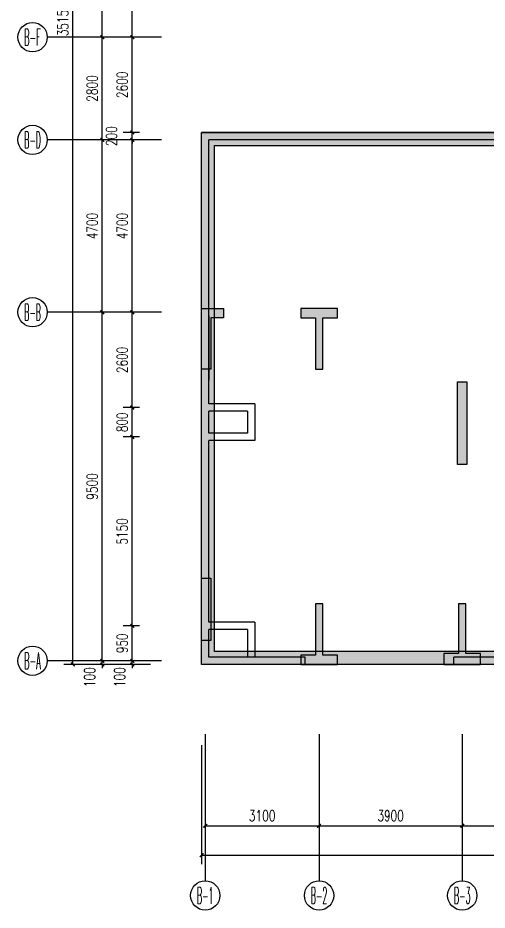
# Model space of a CAD drawing. Extents: x -41969 to 449372, y 65390 to 759577.
# Drawn here: x -39460 to -26678, y 696292 to 720619 of the extents above; entities that cross this region are included whole.
import ezdxf
from ezdxf.enums import TextEntityAlignment as Align

# ---------------------------------------------------------------- set-up
doc = ezdxf.new("R2010")
doc.units = 0
doc.header["$LTSCALE"] = 1000
doc.header["$MEASUREMENT"] = 0
for name, color, linetype in [('AXIS', 253, 'Continuous'), ('jg地下室外墙', 2, 'Continuous'), ('jg新结构柱', 9, 'Continuous'), ('WALL', 7, 'Continuous'), ('WINDOW', 2, 'Continuous')]:
    doc.layers.add(name, color=color, linetype=linetype)
doc.styles.add('_TCH_AXIS', font='COMPLEX', dxfattribs={"bigfont": 'GBCBIG'})
doc.styles.add('_TCH_DIM_T3', font='SIMPLEX', dxfattribs={"width": 0.705882, "bigfont": 'GBCBIG'})
doc.dimstyles.new('_TCH_ARCH&&100', dxfattribs={"dimtxt": 297.5, "dimasz": 100, "dimexe": 250, "dimexo": 300, "dimgap": 126.25, "dimtad": 1, "dimdec": 0, "dimzin": 0, "dimdsep": 46, "dimtxsty": '_TCH_DIM_T3', "dimblk": 'ARCHTICK', "dimcen": 0.09, "dimclrt": 7, "dimazin": 2, "dimtfac": 1, "dimtdec": 0, "dimtix": 1, "dimtmove": 2, "dimatfit": 3, "dimfxl": 0, "dimtolj": 1, "dimtzin": 0, "dimarcsym": 0})

# ---------------------------------------------------------------- blocks, each defined once
blk = doc.blocks.new('fsdftgr324164365')
at = {"layer": 'jg地下室外墙'}
h = blk.add_hatch(color=9, dxfattribs=at)
h.dxf.hatch_style = 1
h.paths.add_polyline_path([(-16242, -2295682), (-25942, -2295682), (-25942, -2306432), (-35742, -2306432), (-35742, -2312132), (-44642, -2312132), (-44642, -2326632), (-14842, -2326632), (-14842, -2316903), (-16242, -2316903)])
h.paths.add_polyline_path([(-25592, -2296032), (-16592, -2296032), (-16592, -2317253), (-15192, -2317253), (-15192, -2326282), (-44292, -2326282), (-44292, -2312482), (-35392, -2312482), (-35392, -2306782), (-25592, -2306782)], flags=16)
at = {"layer": 'jg地下室外墙', "color": 9}
for points in [[(-14842, -2326632), (-44642, -2326632), (-44642, -2312132), (-35742, -2312132), (-35742, -2306432), (-25942, -2306432), (-25942, -2295682), (-16242, -2295682), (-16242, -2316903), (-14842, -2316903)], [(-15192, -2326282), (-44292, -2326282), (-44292, -2312482), (-35392, -2312482), (-35392, -2306782), (-25592, -2306782), (-25592, -2296032), (-16592, -2296032), (-16592, -2317253), (-15192, -2317253)]]:
    blk.add_lwpolyline(points, close=True, dxfattribs=at)
blk = doc.blocks.new('_ArchTick')
at = {"color": 0, "linetype": 'ByBlock', "const_width": 0.4}
blk.add_lwpolyline([(-0.5, -0.5), (0.5, 0.5)], dxfattribs=at)
blk = doc.blocks.new('*D150')
at = {"layer": 'AXIS', "color": 0, "lineweight": -2}
for p, q in [((-34356, 700792), (-34356, 698342)), ((-31256, 700792), (-31256, 698342)), ((-34356, 698592), (-31256, 698592))]:
    blk.add_line(p, q, dxfattribs=at)
at = {"layer": 'Defpoints', "color": 0}
for p in [(-34356, 701092), (-31256, 701092), (-31256, 698592)]:
    blk.add_point(p, dxfattribs=at)
at = {"layer": 'AXIS', "color": 0, "lineweight": -2, "xscale": 100, "yscale": 100, "zscale": 100, "rotation": 180}
blk.add_blockref('_ArchTick', (-34356, 698592), dxfattribs=at)
at = {"layer": 'AXIS', "color": 0, "lineweight": -2, "xscale": 100, "yscale": 100, "zscale": 100}
blk.add_blockref('_ArchTick', (-31256, 698592), dxfattribs=at)
at = {"layer": 'AXIS', "color": 7, "insert": (-32806, 698867), "char_height": 297.5, "attachment_point": 5, "style": '_TCH_DIM_T3'}
blk.add_mtext('\\A1;3100', dxfattribs=at)
blk = doc.blocks.new('*D151')
at = {"layer": 'AXIS', "color": 0, "lineweight": -2}
for p, q in [((-31256, 700792), (-31256, 698342)), ((-27356, 700792), (-27356, 698342)), ((-31256, 698592), (-27356, 698592))]:
    blk.add_line(p, q, dxfattribs=at)
at = {"layer": 'Defpoints', "color": 0}
for p in [(-31256, 701092), (-27356, 701092), (-27356, 698592)]:
    blk.add_point(p, dxfattribs=at)
at = {"layer": 'AXIS', "color": 0, "lineweight": -2, "xscale": 100, "yscale": 100, "zscale": 100, "rotation": 180}
blk.add_blockref('_ArchTick', (-31256, 698592), dxfattribs=at)
at = {"layer": 'AXIS', "color": 0, "lineweight": -2, "xscale": 100, "yscale": 100, "zscale": 100}
blk.add_blockref('_ArchTick', (-27356, 698592), dxfattribs=at)
at = {"layer": 'AXIS', "color": 7, "insert": (-29306, 698867), "char_height": 297.5, "attachment_point": 5, "style": '_TCH_DIM_T3'}
blk.add_mtext('\\A1;3900', dxfattribs=at)
blk = doc.blocks.new('*D152')
at = {"layer": 'AXIS', "color": 0, "lineweight": -2}
for p, q in [((-27356, 700792), (-27356, 698342)), ((-23456, 700792), (-23456, 698342)), ((-27356, 698592), (-23456, 698592))]:
    blk.add_line(p, q, dxfattribs=at)
at = {"layer": 'Defpoints', "color": 0}
for p in [(-27356, 701092), (-23456, 701092), (-23456, 698592)]:
    blk.add_point(p, dxfattribs=at)
at = {"layer": 'AXIS', "color": 0, "lineweight": -2, "xscale": 100, "yscale": 100, "zscale": 100, "rotation": 180}
blk.add_blockref('_ArchTick', (-27356, 698592), dxfattribs=at)
at = {"layer": 'AXIS', "color": 0, "lineweight": -2, "xscale": 100, "yscale": 100, "zscale": 100}
blk.add_blockref('_ArchTick', (-23456, 698592), dxfattribs=at)
at = {"layer": 'AXIS', "color": 7, "insert": (-25406, 698867), "char_height": 297.5, "attachment_point": 5, "style": '_TCH_DIM_T3'}
blk.add_mtext('\\A1;3900', dxfattribs=at)
blk = doc.blocks.new('*D159')
at = {"layer": 'AXIS', "color": 0, "lineweight": -2}
for p, q in [((-34456, 700792), (-34456, 697542)), ((-4656, 700792), (-4656, 697542)), ((-34456, 697792), (-4656, 697792))]:
    blk.add_line(p, q, dxfattribs=at)
at = {"layer": 'Defpoints', "color": 0}
for p in [(-34456, 701092), (-4656, 701092), (-4656, 697792)]:
    blk.add_point(p, dxfattribs=at)
at = {"layer": 'AXIS', "color": 0, "lineweight": -2, "xscale": 100, "yscale": 100, "zscale": 100, "rotation": 180}
blk.add_blockref('_ArchTick', (-34456, 697792), dxfattribs=at)
at = {"layer": 'AXIS', "color": 0, "lineweight": -2, "xscale": 100, "yscale": 100, "zscale": 100}
blk.add_blockref('_ArchTick', (-4656, 697792), dxfattribs=at)
at = {"layer": 'AXIS', "color": 7, "insert": (-19556, 698067), "char_height": 297.5, "attachment_point": 5, "style": '_TCH_DIM_T3'}
blk.add_mtext('\\A1;29800', dxfattribs=at)
blk = doc.blocks.new('*D170')
at = {"layer": 'AXIS', "color": 0, "lineweight": -2}
for p, q in [((-36146, 703092), (-36593, 703092)), ((-36343, 703092), (-36343, 703192)), ((-36343, 702992), (-36343, 703092)), ((-36146, 702992), (-36593, 702992)), ((-36343, 702992), (-36343, 702892))]:
    blk.add_line(p, q, dxfattribs=at)
at = {"layer": 'Defpoints', "color": 0}
for p in [(-36343, 703092), (-35846, 703092), (-35846, 702992)]:
    blk.add_point(p, dxfattribs=at)
at = {"layer": 'AXIS', "color": 0, "lineweight": -2, "xscale": 100, "yscale": 100, "zscale": 100}
for p, rotation in [((-36343, 703092), 270), ((-36343, 702992), 90)]:
    blk.add_blockref('_ArchTick', p, dxfattribs=dict(at, rotation=rotation))
at = {"layer": 'AXIS', "color": 7, "insert": (-36688, 702642), "char_height": 297.5, "attachment_point": 5, "rotation": 90, "style": '_TCH_DIM_T3'}
blk.add_mtext('\\A1;100', dxfattribs=at)
blk = doc.blocks.new('*D171')
at = {"layer": 'AXIS', "color": 0, "lineweight": -2}
for p, q in [((-36146, 704043), (-36593, 704043)), ((-36343, 703092), (-36343, 704043)), ((-36146, 703092), (-36593, 703092))]:
    blk.add_line(p, q, dxfattribs=at)
at = {"layer": 'Defpoints', "color": 0}
for p in [(-36343, 704043), (-35846, 704043), (-35846, 703092)]:
    blk.add_point(p, dxfattribs=at)
at = {"layer": 'AXIS', "color": 0, "lineweight": -2, "xscale": 100, "yscale": 100, "zscale": 100}
for p, rotation in [((-36343, 704043), 90), ((-36343, 703092), 270)]:
    blk.add_blockref('_ArchTick', p, dxfattribs=dict(at, rotation=rotation))
at = {"layer": 'AXIS', "color": 7, "insert": (-36618, 703567), "char_height": 297.5, "attachment_point": 5, "rotation": 90, "style": '_TCH_DIM_T3'}
blk.add_mtext('\\A1;950', dxfattribs=at)
blk = doc.blocks.new('*D172')
at = {"layer": 'AXIS', "color": 0, "lineweight": -2}
for p, q in [((-36146, 709192), (-36593, 709192)), ((-36343, 704043), (-36343, 709192)), ((-36146, 704043), (-36593, 704043))]:
    blk.add_line(p, q, dxfattribs=at)
at = {"layer": 'Defpoints', "color": 0}
for p in [(-36343, 709192), (-35846, 709192), (-35846, 704043)]:
    blk.add_point(p, dxfattribs=at)
at = {"layer": 'AXIS', "color": 0, "lineweight": -2, "xscale": 100, "yscale": 100, "zscale": 100}
for p, rotation in [((-36343, 709192), 90), ((-36343, 704043), 270)]:
    blk.add_blockref('_ArchTick', p, dxfattribs=dict(at, rotation=rotation))
at = {"layer": 'AXIS', "color": 7, "insert": (-36618, 706617), "char_height": 297.5, "attachment_point": 5, "rotation": 90, "style": '_TCH_DIM_T3'}
blk.add_mtext('\\A1;5150', dxfattribs=at)
blk = doc.blocks.new('*D173')
at = {"layer": 'AXIS', "color": 0, "lineweight": -2}
for p, q in [((-36146, 709992), (-36593, 709992)), ((-36343, 709192), (-36343, 709992)), ((-36146, 709192), (-36593, 709192))]:
    blk.add_line(p, q, dxfattribs=at)
at = {"layer": 'Defpoints', "color": 0}
for p in [(-36343, 709992), (-35846, 709992), (-35846, 709192)]:
    blk.add_point(p, dxfattribs=at)
at = {"layer": 'AXIS', "color": 0, "lineweight": -2, "xscale": 100, "yscale": 100, "zscale": 100}
for p, rotation in [((-36343, 709992), 90), ((-36343, 709192), 270)]:
    blk.add_blockref('_ArchTick', p, dxfattribs=dict(at, rotation=rotation))
at = {"layer": 'AXIS', "color": 7, "insert": (-36618, 709592), "char_height": 297.5, "attachment_point": 5, "rotation": 90, "style": '_TCH_DIM_T3'}
blk.add_mtext('\\A1;800', dxfattribs=at)
blk = doc.blocks.new('*D174')
at = {"layer": 'AXIS', "color": 0, "lineweight": -2}
for p, q in [((-36146, 712592), (-36593, 712592)), ((-36343, 709992), (-36343, 712592)), ((-36146, 709992), (-36593, 709992))]:
    blk.add_line(p, q, dxfattribs=at)
at = {"layer": 'Defpoints', "color": 0}
for p in [(-36343, 712592), (-35846, 712592), (-35846, 709992)]:
    blk.add_point(p, dxfattribs=at)
at = {"layer": 'AXIS', "color": 0, "lineweight": -2, "xscale": 100, "yscale": 100, "zscale": 100}
for p, rotation in [((-36343, 712592), 90), ((-36343, 709992), 270)]:
    blk.add_blockref('_ArchTick', p, dxfattribs=dict(at, rotation=rotation))
at = {"layer": 'AXIS', "color": 7, "insert": (-36618, 711292), "char_height": 297.5, "attachment_point": 5, "rotation": 90, "style": '_TCH_DIM_T3'}
blk.add_mtext('\\A1;2600', dxfattribs=at)
blk = doc.blocks.new('*D175')
at = {"layer": 'AXIS', "color": 0, "lineweight": -2}
for p, q in [((-36146, 717292), (-36593, 717292)), ((-36343, 712592), (-36343, 717292)), ((-36146, 712592), (-36593, 712592))]:
    blk.add_line(p, q, dxfattribs=at)
at = {"layer": 'Defpoints', "color": 0}
for p in [(-36343, 717292), (-35846, 717292), (-35846, 712592)]:
    blk.add_point(p, dxfattribs=at)
at = {"layer": 'AXIS', "color": 0, "lineweight": -2, "xscale": 100, "yscale": 100, "zscale": 100}
for p, rotation in [((-36343, 717292), 90), ((-36343, 712592), 270)]:
    blk.add_blockref('_ArchTick', p, dxfattribs=dict(at, rotation=rotation))
at = {"layer": 'AXIS', "color": 7, "insert": (-36618, 714942), "char_height": 297.5, "attachment_point": 5, "rotation": 90, "style": '_TCH_DIM_T3'}
blk.add_mtext('\\A1;4700', dxfattribs=at)
blk = doc.blocks.new('*D176')
at = {"layer": 'AXIS', "color": 0, "lineweight": -2}
for p, q in [((-36146, 717492), (-36593, 717492)), ((-36343, 717492), (-36343, 717592)), ((-36343, 717292), (-36343, 717492)), ((-36146, 717292), (-36593, 717292)), ((-36343, 717292), (-36343, 717192))]:
    blk.add_line(p, q, dxfattribs=at)
at = {"layer": 'Defpoints', "color": 0}
for p in [(-36343, 717492), (-35846, 717492), (-35846, 717292)]:
    blk.add_point(p, dxfattribs=at)
at = {"layer": 'AXIS', "color": 0, "lineweight": -2, "xscale": 100, "yscale": 100, "zscale": 100}
for p, rotation in [((-36343, 717492), 270), ((-36343, 717292), 90)]:
    blk.add_blockref('_ArchTick', p, dxfattribs=dict(at, rotation=rotation))
at = {"layer": 'AXIS', "color": 7, "insert": (-36910, 717392), "char_height": 297.5, "attachment_point": 5, "rotation": 90, "style": '_TCH_DIM_T3'}
blk.add_mtext('\\A1;200', dxfattribs=at)
blk = doc.blocks.new('*D177')
at = {"layer": 'AXIS', "color": 0, "lineweight": -2}
for p, q in [((-36146, 720092), (-36593, 720092)), ((-36343, 717492), (-36343, 720092)), ((-36146, 717492), (-36593, 717492))]:
    blk.add_line(p, q, dxfattribs=at)
at = {"layer": 'Defpoints', "color": 0}
for p in [(-36343, 720092), (-35846, 720092), (-35846, 717492)]:
    blk.add_point(p, dxfattribs=at)
at = {"layer": 'AXIS', "color": 0, "lineweight": -2, "xscale": 100, "yscale": 100, "zscale": 100}
for p, rotation in [((-36343, 720092), 90), ((-36343, 717492), 270)]:
    blk.add_blockref('_ArchTick', p, dxfattribs=dict(at, rotation=rotation))
at = {"layer": 'AXIS', "color": 7, "insert": (-36618, 718792), "char_height": 297.5, "attachment_point": 5, "rotation": 90, "style": '_TCH_DIM_T3'}
blk.add_mtext('\\A1;2600', dxfattribs=at)
blk = doc.blocks.new('*D178')
at = {"layer": 'AXIS', "color": 0, "lineweight": -2}
for p, q in [((-36146, 723092), (-36593, 723092)), ((-36343, 720092), (-36343, 723092)), ((-36146, 720092), (-36593, 720092))]:
    blk.add_line(p, q, dxfattribs=at)
at = {"layer": 'Defpoints', "color": 0}
for p in [(-36343, 723092), (-35846, 723092), (-35846, 720092)]:
    blk.add_point(p, dxfattribs=at)
at = {"layer": 'AXIS', "color": 0, "lineweight": -2, "xscale": 100, "yscale": 100, "zscale": 100}
for p, rotation in [((-36343, 723092), 90), ((-36343, 720092), 270)]:
    blk.add_blockref('_ArchTick', p, dxfattribs=dict(at, rotation=rotation))
at = {"layer": 'AXIS', "color": 7, "insert": (-36618, 721592), "char_height": 297.5, "attachment_point": 5, "rotation": 90, "style": '_TCH_DIM_T3'}
blk.add_mtext('\\A1;3000', dxfattribs=at)
blk = doc.blocks.new('*D184')
at = {"layer": 'AXIS', "color": 0, "lineweight": -2}
for p, q in [((-35846, 703092), (-37410, 703092)), ((-37160, 703092), (-37160, 703192)), ((-37160, 702992), (-37160, 703092)), ((-35846, 702992), (-37410, 702992)), ((-37160, 702992), (-37160, 702892))]:
    blk.add_line(p, q, dxfattribs=at)
at = {"layer": 'Defpoints', "color": 0}
for p in [(-37160, 703092), (-35546, 703092), (-35546, 702992)]:
    blk.add_point(p, dxfattribs=at)
at = {"layer": 'AXIS', "color": 0, "lineweight": -2, "xscale": 100, "yscale": 100, "zscale": 100}
for p, rotation in [((-37160, 703092), 270), ((-37160, 702992), 90)]:
    blk.add_blockref('_ArchTick', p, dxfattribs=dict(at, rotation=rotation))
at = {"layer": 'AXIS', "color": 7, "insert": (-37505, 702642), "char_height": 297.5, "attachment_point": 5, "rotation": 90, "style": '_TCH_DIM_T3'}
blk.add_mtext('\\A1;100', dxfattribs=at)
blk = doc.blocks.new('*D185')
at = {"layer": 'AXIS', "color": 0, "lineweight": -2}
for p, q in [((-35846, 712592), (-37410, 712592)), ((-37160, 703092), (-37160, 712592)), ((-35846, 703092), (-37410, 703092))]:
    blk.add_line(p, q, dxfattribs=at)
at = {"layer": 'Defpoints', "color": 0}
for p in [(-37160, 712592), (-35546, 712592), (-35546, 703092)]:
    blk.add_point(p, dxfattribs=at)
at = {"layer": 'AXIS', "color": 0, "lineweight": -2, "xscale": 100, "yscale": 100, "zscale": 100}
for p, rotation in [((-37160, 712592), 90), ((-37160, 703092), 270)]:
    blk.add_blockref('_ArchTick', p, dxfattribs=dict(at, rotation=rotation))
at = {"layer": 'AXIS', "color": 7, "insert": (-37435, 707842), "char_height": 297.5, "attachment_point": 5, "rotation": 90, "style": '_TCH_DIM_T3'}
blk.add_mtext('\\A1;9500', dxfattribs=at)
blk = doc.blocks.new('*D186')
at = {"layer": 'AXIS', "color": 0, "lineweight": -2}
for p, q in [((-35846, 717292), (-37410, 717292)), ((-37160, 712592), (-37160, 717292)), ((-35846, 712592), (-37410, 712592))]:
    blk.add_line(p, q, dxfattribs=at)
at = {"layer": 'Defpoints', "color": 0}
for p in [(-37160, 717292), (-35546, 717292), (-35546, 712592)]:
    blk.add_point(p, dxfattribs=at)
at = {"layer": 'AXIS', "color": 0, "lineweight": -2, "xscale": 100, "yscale": 100, "zscale": 100}
for p, rotation in [((-37160, 717292), 90), ((-37160, 712592), 270)]:
    blk.add_blockref('_ArchTick', p, dxfattribs=dict(at, rotation=rotation))
at = {"layer": 'AXIS', "color": 7, "insert": (-37435, 714942), "char_height": 297.5, "attachment_point": 5, "rotation": 90, "style": '_TCH_DIM_T3'}
blk.add_mtext('\\A1;4700', dxfattribs=at)
blk = doc.blocks.new('*D187')
at = {"layer": 'AXIS', "color": 0, "lineweight": -2}
for p, q in [((-35846, 720092), (-37410, 720092)), ((-37160, 717292), (-37160, 720092)), ((-35846, 717292), (-37410, 717292))]:
    blk.add_line(p, q, dxfattribs=at)
at = {"layer": 'Defpoints', "color": 0}
for p in [(-37160, 720092), (-35546, 720092), (-35546, 717292)]:
    blk.add_point(p, dxfattribs=at)
at = {"layer": 'AXIS', "color": 0, "lineweight": -2, "xscale": 100, "yscale": 100, "zscale": 100}
for p, rotation in [((-37160, 720092), 90), ((-37160, 717292), 270)]:
    blk.add_blockref('_ArchTick', p, dxfattribs=dict(at, rotation=rotation))
at = {"layer": 'AXIS', "color": 7, "insert": (-37435, 718692), "char_height": 297.5, "attachment_point": 5, "rotation": 90, "style": '_TCH_DIM_T3'}
blk.add_mtext('\\A1;2800', dxfattribs=at)
blk = doc.blocks.new('*D188')
at = {"layer": 'AXIS', "color": 0, "lineweight": -2}
for p, q in [((-35846, 723092), (-37410, 723092)), ((-37160, 720092), (-37160, 723092)), ((-35846, 720092), (-37410, 720092))]:
    blk.add_line(p, q, dxfattribs=at)
at = {"layer": 'Defpoints', "color": 0}
for p in [(-37160, 723092), (-35546, 723092), (-35546, 720092)]:
    blk.add_point(p, dxfattribs=at)
at = {"layer": 'AXIS', "color": 0, "lineweight": -2, "xscale": 100, "yscale": 100, "zscale": 100}
for p, rotation in [((-37160, 723092), 90), ((-37160, 720092), 270)]:
    blk.add_blockref('_ArchTick', p, dxfattribs=dict(at, rotation=rotation))
at = {"layer": 'AXIS', "color": 7, "insert": (-37435, 721592), "char_height": 297.5, "attachment_point": 5, "rotation": 90, "style": '_TCH_DIM_T3'}
blk.add_mtext('\\A1;3000', dxfattribs=at)
blk = doc.blocks.new('*D194')
at = {"layer": 'AXIS', "color": 0, "lineweight": -2}
for p, q in [((-35846, 738142), (-38210, 738142)), ((-37960, 702992), (-37960, 738142)), ((-35846, 702992), (-38210, 702992))]:
    blk.add_line(p, q, dxfattribs=at)
at = {"layer": 'Defpoints', "color": 0}
for p in [(-37960, 738142), (-35546, 738142), (-35546, 702992)]:
    blk.add_point(p, dxfattribs=at)
at = {"layer": 'AXIS', "color": 0, "lineweight": -2, "xscale": 100, "yscale": 100, "zscale": 100}
for p, rotation in [((-37960, 738142), 90), ((-37960, 702992), 270)]:
    blk.add_blockref('_ArchTick', p, dxfattribs=dict(at, rotation=rotation))
at = {"layer": 'AXIS', "color": 7, "insert": (-38235, 720567), "char_height": 297.5, "attachment_point": 5, "rotation": 90, "style": '_TCH_DIM_T3'}
blk.add_mtext('\\A1;35150', dxfattribs=at)

msp = doc.modelspace()

# ---------------------------------------------------------------- hatches: boundary and pattern name
at = {"layer": 'jg新结构柱'}
h = msp.add_hatch(color=256, dxfattribs=at)
h.paths.add_polyline_path([(-17305.7, 712692.2), (-16785, 712692.2), (-16785, 712442.2), (-17305.7, 712442.2)])
h.paths.add_polyline_path([(-15455.7, 730592.2), (-15455.7, 730992.2), (-16255.7, 730992.2), (-16255.7, 730592.2)])
h.paths.add_polyline_path([(-23555.7, 712392.2), (-23555.7, 713692.2), (-23255.7, 713692.2), (-23255.7, 712692.2), (-21905.7, 712692.2), (-21905.7, 712392.2)])
h.paths.add_polyline_path([(-15505.7, 712442.2), (-16085, 712442.2), (-16085, 712692.2), (-15755.7, 712692.2), (-15755.7, 714842.2), (-15505.7, 714842.2)])
h.paths.add_polyline_path([(-15455.7, 720292.2), (-17805.7, 720292.2), (-17805.7, 719992.2), (-15755.7, 719992.2), (-15755.7, 718792.2), (-15455.7, 718792.2)])
h.paths.add_polyline_path([(-25555.7, 720292.2), (-23355.7, 720292.2), (-23355.7, 719992.2), (-25255.7, 719992.2), (-25255.7, 718542.2), (-25555.7, 718542.2)])
h.paths.add_polyline_path([(-13755.7, 715142.2), (-13755.7, 715792.2), (-13505.7, 715792.2), (-13505.7, 715392.2), (-11655.7, 715392.2), (-11655.7, 715142.2)])
h.paths.add_polyline_path([(-6055.7, 715142.2), (-6055.7, 715792.2), (-6305.7, 715792.2), (-6305.7, 715392.2), (-7705.7, 715392.2), (-7705.7, 715142.2)])
h.paths.add_polyline_path([(-6055.7, 730992.2), (-6055.7, 730442.2), (-6355.7, 730442.2), (-6355.7, 730692.2), (-7705.7, 730692.2), (-7705.7, 730992.2)])
h.paths.add_polyline_path([(-13855.7, 730992.2), (-13855.7, 730392.2), (-13555.7, 730392.2), (-13555.7, 730692.2), (-12105.7, 730692.2), (-12105.7, 730992.2)])
h.paths.add_polyline_path([(-12105.7, 723242.2), (-12105.7, 722942.2), (-13455.7, 722942.2), (-13455.7, 722392.2), (-13755.7, 722392.2), (-13755.7, 723792.2), (-13455.7, 723792.2), (-13455.7, 723242.2)])
h.paths.add_polyline_path([(-7705.7, 723242.2), (-7705.7, 722942.2), (-6355.7, 722942.2), (-6355.7, 722392.2), (-6055.7, 722392.2), (-6055.7, 723792.2), (-6355.7, 723792.2), (-6355.7, 723242.2)])
h.paths.add_polyline_path([(-4655.7, 712721.4), (-5255.7, 712721.4), (-5255.7, 712471.4), (-4905.7, 712471.4), (-4905.7, 711071.4), (-4655.7, 711071.4)])
h.paths.add_polyline_path([(-7755.7, 711071.8), (-7955.7, 711071.8), (-7955.7, 712471.8), (-8355.7, 712471.8), (-8355.7, 712721.8), (-7355.7, 712721.8), (-7355.7, 712471.8), (-7755.7, 712471.8)])
h.paths.add_polyline_path([(-25305.7, 712442.6), (-25955.7, 712442.6), (-25955.7, 712692.6), (-25555.7, 712692.6), (-25555.7, 714142.6), (-25305.7, 714142.6)])
h.paths.add_polyline_path([(-34455.7, 712692.2), (-33855.7, 712692.2), (-33855.7, 712442.2), (-34205.7, 712442.2), (-34205.7, 711042.2), (-34455.7, 711042.2)])
h.paths.add_polyline_path([(-31355.7, 711042.6), (-31155.7, 711042.6), (-31155.7, 712442.6), (-30755.7, 712442.6), (-30755.7, 712692.6), (-31755.7, 712692.6), (-31755.7, 712442.6), (-31355.7, 712442.6)])
h.paths.add_polyline_path([(-11630.7, 710692.2), (-11880.7, 710692.2), (-11880.7, 710442.2), (-11880.7, 708442.2), (-11630.7, 708442.2)])
h.paths.add_polyline_path([(-27480.7, 710692.2), (-27230.7, 710692.2), (-27230.7, 710442.2), (-27230.7, 708442.2), (-27480.7, 708442.2)])
h.paths.add_polyline_path([(-19705.7, 708792.6), (-19405.7, 708792.6), (-19405.7, 710392.6), (-19055.7, 710392.6), (-19055.7, 710692.6), (-20055.7, 710692.6), (-20055.7, 710392.6), (-19705.7, 710392.6)])
h.paths.add_polyline_path([(-4905.7, 703642.2), (-4655.7, 703642.2), (-4655.7, 703892.2), (-4655.7, 705342.2), (-4905.7, 705342.2)])
h.paths.add_polyline_path([(-7755.7, 704642.2), (-7955.7, 704642.2), (-7955.7, 703242.2), (-8355.7, 703242.2), (-8355.7, 702992.2), (-7355.7, 702992.2), (-7355.7, 703242.2), (-7755.7, 703242.2)])
h.paths.add_polyline_path([(-11655.7, 704642.2), (-11855.7, 704642.2), (-11855.7, 703292.2), (-12255.7, 703292.2), (-12255.7, 702992.2), (-11255.7, 702992.2), (-11255.7, 703292.2), (-11655.7, 703292.2)])
h.paths.add_polyline_path([(-19405.7, 704642.2), (-19705.7, 704642.2), (-19705.7, 703292.2), (-20255.7, 703292.2), (-20255.7, 702992.2), (-18855.7, 702992.2), (-18855.7, 703292.2), (-19405.7, 703292.2)])
h.paths.add_polyline_path([(-27255.7, 704642.2), (-27455.7, 704642.2), (-27455.7, 703292.2), (-27855.7, 703292.2), (-27855.7, 702992.2), (-26855.7, 702992.2), (-26855.7, 703292.2), (-27255.7, 703292.2)])
h.paths.add_polyline_path([(-31155.7, 704642.2), (-31355.7, 704642.2), (-31355.7, 703242.2), (-31755.7, 703242.2), (-31755.7, 702992.2), (-30755.7, 702992.2), (-30755.7, 703242.2), (-31155.7, 703242.2)])
h = msp.add_hatch(color=256, dxfattribs=at)
h.dxf.hatch_style = 1
h.paths.add_polyline_path([(-34205.7, 705342.2), (-34455.7, 705342.2), (-34455.7, 703892.2), (-34455.7, 703892.2), (-34455.7, 703642.2), (-34205.7, 703642.2)])

# ---------------------------------------------------------------- linework, layer by layer
at = {"layer": 'AXIS'}
for p, q in [((-35545.6, 720092.2), (-38659.7, 720092.2)), ((-35545.6, 717292.2), (-38659.7, 717292.2)), ((-35545.6, 712592.2), (-38659.7, 712592.2)), ((-35545.6, 703092.2), (-38659.7, 703092.2)), ((-34355.7, 701092.2), (-34355.7, 697092.2)), ((-31255.7, 701092.2), (-31255.7, 697092.2)), ((-27355.7, 701092.2), (-27355.7, 697092.2))]:
    msp.add_line(p, q, dxfattribs=at)
for centre in [(-39059.7, 720092.2), (-39059.7, 717292.2), (-39059.7, 712592.2), (-39059.7, 703092.2), (-34355.7, 696692.2), (-31255.7, 696692.2), (-27355.7, 696692.2)]:
    msp.add_circle(centre, 400, dxfattribs=at)
at = {"layer": 'jg新结构柱'}
for points in [[(-34455.7, 712692.2), (-33855.7, 712692.2), (-33855.7, 712442.2), (-34205.7, 712442.2), (-34205.7, 711042.2), (-34455.7, 711042.2)], [(-31355.7, 711042.6), (-31155.7, 711042.6), (-31155.7, 712442.6), (-30755.7, 712442.6), (-30755.7, 712692.6), (-31755.7, 712692.6), (-31755.7, 712442.6), (-31355.7, 712442.6)], [(-27480.7, 710692.2), (-27230.7, 710692.2), (-27230.7, 710442.2), (-27230.7, 710442.2), (-27230.7, 708442.2), (-27480.7, 708442.2)], [(-34205.7, 703642.2), (-34455.7, 703642.2), (-34455.7, 703892.2), (-34455.7, 703892.2), (-34455.7, 705342.2), (-34205.7, 705342.2)], [(-31155.7, 704642.2), (-31355.7, 704642.2), (-31355.7, 703242.2), (-31755.7, 703242.2), (-31755.7, 702992.2), (-30755.7, 702992.2), (-30755.7, 703242.2), (-31155.7, 703242.2)], [(-27255.7, 704642.2), (-27455.7, 704642.2), (-27455.7, 703292.2), (-27855.7, 703292.2), (-27855.7, 702992.2), (-26855.7, 702992.2), (-26855.7, 703292.2), (-27255.7, 703292.2)]]:
    msp.add_lwpolyline(points, close=True, dxfattribs=at)
at = {"layer": 'WALL'}
for p, q in [((-34455.7, 709992.2), (-34455.7, 717492.2)), ((-25555.7, 717492.2), (-34455.7, 717492.2)), ((-34255.7, 710092.2), (-34255.7, 717292.2)), ((-25555.7, 717292.2), (-34255.7, 717292.2)), ((-34255.7, 711192.2), (-34255.7, 712492.2)), ((-34455.7, 709192.2), (-34455.7, 709992.2)), ((-33005.7, 710092.2), (-34255.7, 710092.2)), ((-33205.7, 709892.2), (-34255.7, 709892.2)), ((-34255.7, 709292.2), (-34255.7, 709892.2)), ((-33205.7, 709892.2), (-33205.7, 709292.2)), ((-33005.7, 710092.2), (-33005.7, 709092.2)), ((-34455.7, 705566.4), (-34455.7, 709192.2)), ((-33205.7, 709292.2), (-34255.7, 709292.2)), ((-33005.7, 709092.2), (-34255.7, 709092.2)), ((-34255.7, 705566.4), (-34255.7, 709092.2)), ((-34455.7, 704042.6), (-34455.7, 705567)), ((-34255.7, 704142.6), (-34255.7, 705567)), ((-34455.7, 702992.2), (-34455.7, 704042.6)), ((-33005.7, 704142.6), (-34255.7, 704142.6)), ((-33005.7, 704142.6), (-33005.7, 703192.2)), ((-33205.7, 703942.6), (-34255.7, 703942.6)), ((-34255.7, 703192.2), (-34255.7, 703942.6)), ((-33205.7, 703942.6), (-33205.7, 703192.2)), ((-33205.7, 703192.2), (-34255.7, 703192.2)), ((-31630.7, 703192.2), (-33005.7, 703192.2)), ((-31630.7, 702992.2), (-31630.7, 703192.2)), ((-23555.7, 703192.2), (-27589.1, 703192.2)), ((-27589.1, 702992.2), (-27589.1, 703192.2)), ((-33105.7, 702992.2), (-34455.7, 702992.2)), ((-31630.7, 702992.2), (-33105.7, 702992.2)), ((-23455.7, 702992.2), (-27589.1, 702992.2))]:
    msp.add_line(p, q, dxfattribs=at)
at = {"layer": 'WINDOW'}
for p, q in [((-34255.7, 712492.2), (-34255.7, 710741.8)), ((-34255.7, 704165.4), (-34255.7, 704765.8))]:
    msp.add_line(p, q, dxfattribs=at)
msp.add_lwpolyline([(-32855.7, 703191.8), (-34255.7, 703191.8)], dxfattribs=at)

# ---------------------------------------------------------------- block references
at = {"layer": 'WINDOW', "color": 9}
msp.add_blockref('fsdftgr324164365', (10186.6, 3029624.3), dxfattribs=at)

# ---------------------------------------------------------------- texts
at = {"layer": 'AXIS', "color": 7, "style": '_TCH_AXIS'}
for s, width, p, p2 in [('B-F', 0.328125, (-39286, 719865.9), (-38833.5, 719865.9)), ('B-D', 0.323077, (-39286, 717065.9), (-38833.5, 717065.9)), ('B-B', 0.323077, (-39286, 712365.9), (-38833.5, 712365.9)), ('B-A', 0.318182, (-39286, 702865.9), (-38833.5, 702865.9)), ('B-1', 0.368421, (-34582, 696465.9), (-34129.5, 696465.9)), ('B-2', 0.33871, (-31482, 696465.9), (-31029.5, 696465.9)), ('B-3', 0.33871, (-27582, 696465.9), (-27129.5, 696465.9))]:
    msp.add_text(s, height=452.55, dxfattribs=dict(at, width=width)).set_placement(p, p2, align=Align.FIT)

# ---------------------------------------------------------------- dimensions: what is measured, and where the dimension line sits
at = {"layer": 'AXIS'}
for p1, p2, distance, picture, middle in [((-35545.6, 702992.2), (-35545.6, 738142.2), 2414.1, '*D194', (-38234.7, 720567.2)), ((-35545.6, 720092.2), (-35545.6, 723092.2), 1614.1, '*D188', (-37434.7, 721592.2)), ((-35845.6, 720092.2), (-35845.6, 723092.2), 496.9, '*D178', (-36617.5, 721592.2)), ((-35545.6, 717292.2), (-35545.6, 720092.2), 1614.1, '*D187', (-37434.7, 718692.2)), ((-35845.6, 717492.2), (-35845.6, 720092.2), 496.9, '*D177', (-36617.5, 718792.2)), ((-35545.6, 712592.2), (-35545.6, 717292.2), 1614.1, '*D186', (-37434.7, 714942.2)), ((-35845.6, 712592.2), (-35845.6, 717292.2), 496.9, '*D175', (-36617.5, 714942.2)), ((-35545.6, 703092.2), (-35545.6, 712592.2), 1614.1, '*D185', (-37434.7, 707842.2)), ((-35845.6, 709992.2), (-35845.6, 712592.2), 496.9, '*D174', (-36617.5, 711292.2)), ((-35845.6, 709192.2), (-35845.6, 709992.2), 496.9, '*D173', (-36617.5, 709592.2)), ((-35845.6, 704042.6), (-35845.6, 709192.2), 496.9, '*D172', (-36617.5, 706617.4)), ((-35845.6, 703092.2), (-35845.6, 704042.6), 496.9, '*D171', (-36617.5, 703567.4)), ((-34455.7, 701092.2), (-4655.7, 701092.2), -3300, '*D159', (-19555.7, 698067.2)), ((-34355.7, 701092.2), (-31255.7, 701092.2), -2500, '*D150', (-32805.7, 698867.2)), ((-31255.7, 701092.2), (-27355.7, 701092.2), -2500, '*D151', (-29305.7, 698867.2)), ((-27355.7, 701092.2), (-23455.7, 701092.2), -2500, '*D152', (-25405.7, 698867.2))]:
    dim = msp.add_aligned_dim(p1=p1, p2=p2, distance=distance, dimstyle='_TCH_ARCH&&100', dxfattribs=at)
    dim.commit()
    dim.dimension.update_dxf_attribs({"geometry": picture, "text_midpoint": middle})
for base, p1, p2, picture, middle in [((-36342.5, 717492.2), (-35845.6, 717292.2), (-35845.6, 717492.2), '*D176', (-36910, 717392.2)), ((-37159.7, 703092.2), (-35545.6, 702992.2), (-35545.6, 703092.2), '*D184', (-37504.7, 702642.2)), ((-36342.5, 703092.2), (-35845.6, 702992.2), (-35845.6, 703092.2), '*D170', (-36687.5, 702642.2))]:
    dim = msp.add_linear_dim(base=base, p1=p1, p2=p2, angle=90, dimstyle='_TCH_ARCH&&100', dxfattribs=at)
    dim.commit()
    dim.dimension.update_dxf_attribs({"geometry": picture, "text_midpoint": middle, "dimtype": 129})

doc.saveas('drawing.dxf')
